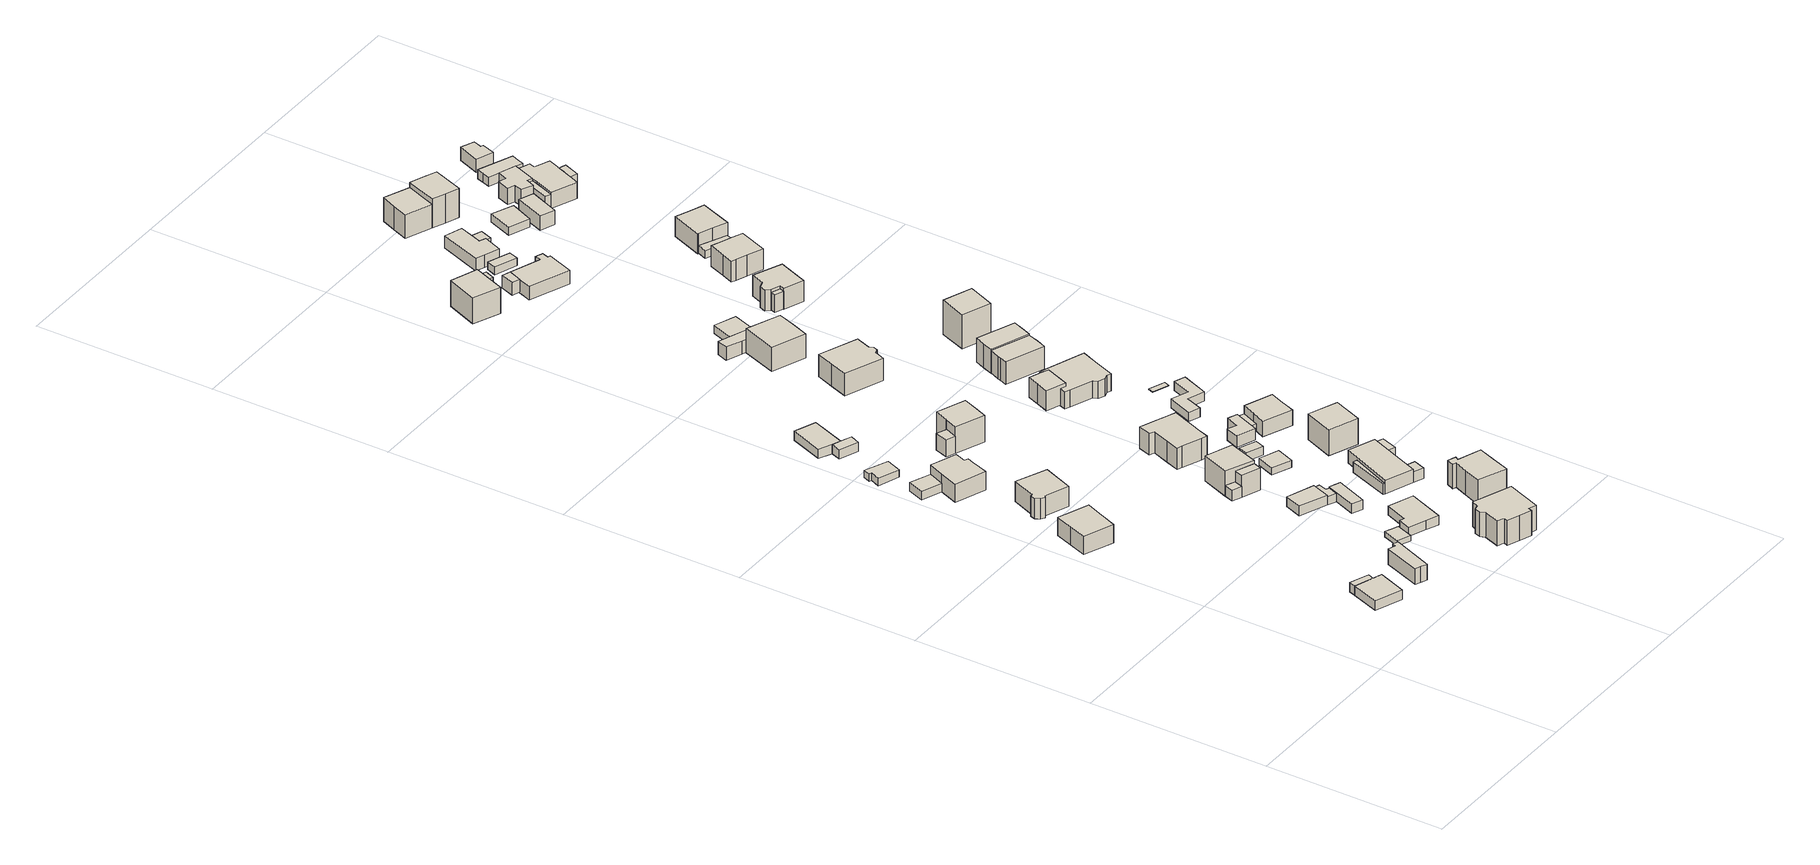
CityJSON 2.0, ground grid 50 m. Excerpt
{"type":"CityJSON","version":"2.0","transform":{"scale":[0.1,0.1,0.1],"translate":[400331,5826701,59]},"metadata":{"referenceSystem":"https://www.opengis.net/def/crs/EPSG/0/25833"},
"CityObjects":{
"building1":{"type":"Building","attributes":{"Gemeindeschluessel":"11000011","function":"31001_1010"},"address":[{"country":"Germany","locality":"Berlin","thoroughfareNumber":"119","thoroughfareName":"Straße 5"}],"children":["building1-1","building1-2"]},
"building1-1":{"type":"BuildingPart","attributes":{"BezugspunktDach":"2200","measuredHeight":2.69,"storeysAboveGround":1},"parents":["building1"],"geometry":[{"type":"MultiSurface","lod":"1","boundaries":[[[0,1,2,3]],[[4,5,6,7]],[[4,7,3,2]],[[5,4,8,9,1]],[[6,5,1,0]],[[7,6,0,3]],[[2,9,8,4]]]}]},
"building1-2":{"type":"BuildingPart","attributes":{"BezugspunktDach":"2200","measuredHeight":2.69,"storeysAboveGround":1},"parents":["building1"],"geometry":[{"type":"Solid","lod":"1","boundaries":[[[[9,10,11,2]],[[12,13,8,4]],[[12,4,2,11]],[[13,12,11,10]],[[8,13,10,9]],[[4,8,9,2]]]]}]},
"building2":{"type":"Building","attributes":{"Gemeindeschluessel":"11000011","BezugspunktDach":"2200","function":"31001_1010","measuredHeight":7,"storeysAboveGround":1},"address":[{"country":"Germany","locality":"Berlin","thoroughfareNumber":"112","thoroughfareName":"Straße 5"}],"geometry":[{"type":"Solid","lod":"1","boundaries":[[[[14,15,16,17,18,19]],[[20,21,22,23,24,25]],[[20,25,19,18]],[[21,20,18,17]],[[22,21,17,16]],[[23,22,16,15]],[[24,23,15,14]],[[25,24,14,19]]]]}]},
"building3":{"type":"Building","attributes":{"Gemeindeschluessel":"11000011","BezugspunktDach":"2200","function":"31001_2143","measuredHeight":5.03,"storeysAboveGround":1},"address":[{"country":"Germany","locality":"Berlin","thoroughfareNumber":"119 (1)","thoroughfareName":"Straße 5"}],"geometry":[{"type":"Solid","lod":"1","boundaries":[[[[26,27,28,29,30,31,32,33]],[[34,35,36,37,38,39,40,41]],[[34,41,33,32]],[[35,34,32,31]],[[36,35,31,30]],[[37,36,30,29]],[[38,37,29,28]],[[39,38,28,27]],[[40,39,27,26]],[[41,40,26,33]]]]}]},
"building4":{"type":"Building","attributes":{"Gemeindeschluessel":"11000011","BezugspunktDach":"2200","function":"51009_1610","measuredHeight":2.5,"storeysAboveGround":0},"address":[{"country":"Germany","locality":"Berlin"}],"geometry":[{"type":"Solid","lod":"1","boundaries":[[[[42,43,44,45]],[[46,47,48,49]],[[46,49,45,44]],[[47,46,44,43]],[[48,47,43,42]],[[49,48,42,45]]]]}]},
"building5":{"type":"Building","attributes":{"Gemeindeschluessel":"11000011","BezugspunktDach":"2200","function":"31001_1010","measuredHeight":5.73,"storeysAboveGround":1},"address":[{"country":"Germany","locality":"Berlin","thoroughfareNumber":"110","thoroughfareName":"Straße 5"}],"geometry":[{"type":"Solid","lod":"1","boundaries":[[[[50,51,52,53,54,55,56,57,58]],[[59,60,61,62,63,64,65,66,67]],[[59,67,58,57]],[[60,59,57,56]],[[61,60,56,55]],[[62,61,55,54]],[[63,62,54,53]],[[64,63,53,52]],[[65,64,52,51]],[[66,65,51,50]],[[67,66,50,58]]]]}]},
"building6":{"type":"Building","attributes":{"Gemeindeschluessel":"11000011","BezugspunktDach":"2200","function":"31001_2143","measuredHeight":2.18,"storeysAboveGround":1},"address":[{"country":"Germany","locality":"Berlin","thoroughfareNumber":"106 (3)","thoroughfareName":"Straße 5"}],"geometry":[{"type":"Solid","lod":"1","boundaries":[[[[68,69,70,71,72,73]],[[74,75,76,77,78,79]],[[74,79,73,72]],[[75,74,72,71]],[[76,75,71,70]],[[77,76,70,69]],[[78,77,69,68]],[[79,78,68,73]]]]}]},
"building7":{"type":"Building","attributes":{"Gemeindeschluessel":"11000011","BezugspunktDach":"2200","function":"31001_1010","measuredHeight":6.72,"storeysAboveGround":2},"address":[{"country":"Germany","locality":"Berlin","thoroughfareNumber":"108","thoroughfareName":"Straße 5"}],"geometry":[{"type":"Solid","lod":"1","boundaries":[[[[80,81,82,83,84,85,86,87]],[[48,47,88,89,90,91,92,93]],[[48,93,87,86]],[[47,48,86,85]],[[88,47,85,84]],[[89,88,84,83]],[[90,89,83,82]],[[91,90,82,81]],[[92,91,81,80]],[[93,92,80,87]]]]}]},
"building8":{"type":"Building","attributes":{"Gemeindeschluessel":"11000011","BezugspunktDach":"2200","function":"51009_1610","measuredHeight":3.22,"storeysAboveGround":0},"address":[{"country":"Germany","locality":"Berlin"}],"geometry":[{"type":"Solid","lod":"1","boundaries":[[[[94,95,96,97]],[[88,98,90,89]],[[88,89,97,96]],[[98,88,96,95]],[[90,98,95,94]],[[89,90,94,97]]]]}]},
"building9":{"type":"Building","attributes":{"Gemeindeschluessel":"11000011","BezugspunktDach":"2200","function":"31001_2463","measuredHeight":2.65,"storeysAboveGround":1},"address":[{"country":"Germany","locality":"Berlin","thoroughfareNumber":"104 (3)","thoroughfareName":"Straße 5"}],"geometry":[{"type":"Solid","lod":"1","boundaries":[[[[99,100,101,102,103]],[[104,105,106,107,108]],[[104,108,103,102]],[[105,104,102,101]],[[106,105,101,100]],[[107,106,100,99]],[[108,107,99,103]]]]}]},
"building10":{"type":"Building","attributes":{"Gemeindeschluessel":"11000011","BezugspunktDach":"2200","function":"31001_2143","measuredHeight":2.06,"storeysAboveGround":1},"address":[{"country":"Germany","locality":"Berlin","thoroughfareNumber":"114 (1)","thoroughfareName":"Straße 6"}],"geometry":[{"type":"Solid","lod":"1","boundaries":[[[[109,110,111,112,113]],[[114,115,116,117,118]],[[114,118,113,112]],[[115,114,112,111]],[[116,115,111,110]],[[117,116,110,109]],[[118,117,109,113]]]]}]},
"building11":{"type":"Building","attributes":{"Gemeindeschluessel":"11000011","BezugspunktDach":"2200","function":"31001_2143","measuredHeight":2.64,"storeysAboveGround":1},"address":[{"country":"Germany","locality":"Berlin","thoroughfareNumber":"104","thoroughfareName":"Straße 5"}],"geometry":[{"type":"Solid","lod":"1","boundaries":[[[[102,101,119,120,121]],[[122,123,105,104,124]],[[122,124,121,120]],[[123,122,120,119]],[[105,123,119,101]],[[104,105,101,102]],[[124,104,102,121]]]]}]},
"building12":{"type":"Building","attributes":{"Gemeindeschluessel":"11000011","BezugspunktDach":"2200","function":"51009_1610","measuredHeight":6.2,"storeysAboveGround":0},"address":[{"country":"Germany","locality":"Berlin"}],"geometry":[{"type":"Solid","lod":"1","boundaries":[[[[125,126,127,128]],[[129,130,131,132]],[[129,132,128,127]],[[130,129,127,126]],[[131,130,126,125]],[[132,131,125,128]]]]}]},
"building13":{"type":"Building","attributes":{"Gemeindeschluessel":"11000011","BezugspunktDach":"2200","function":"51009_1610","measuredHeight":3.1,"storeysAboveGround":0},"address":[{"country":"Germany","locality":"Berlin"}],"geometry":[{"type":"Solid","lod":"1","boundaries":[[[[133,134,135,136]],[[137,138,139,140]],[[137,140,136,135]],[[138,137,135,134]],[[139,138,134,133]],[[140,139,133,136]]]]}]},
"building14":{"type":"Building","attributes":{"Gemeindeschluessel":"11000011","BezugspunktDach":"2200","function":"31001_1312","measuredHeight":3.42,"storeysAboveGround":1},"address":[{"country":"Germany","locality":"Berlin","thoroughfareNumber":"115","thoroughfareName":"Straße 5"}],"geometry":[{"type":"Solid","lod":"1","boundaries":[[[[141,142,143,144]],[[145,146,147,148]],[[145,148,144,143]],[[146,145,143,142]],[[147,146,142,141]],[[148,147,141,144]]]]}]},
"building15":{"type":"Building","attributes":{"Gemeindeschluessel":"11000011","BezugspunktDach":"2200","function":"31001_2143","measuredHeight":4.23,"storeysAboveGround":1},"address":[{"country":"Germany","locality":"Berlin","thoroughfareNumber":"114 (2)","thoroughfareName":"Straße 6"}],"geometry":[{"type":"Solid","lod":"1","boundaries":[[[[149,150,151,152,153,154,155,156]],[[157,158,159,160,161,162,163,164]],[[157,164,156,155]],[[158,157,155,154]],[[159,158,154,153]],[[160,159,153,152]],[[161,160,152,151]],[[162,161,151,150]],[[163,162,150,149]],[[164,163,149,156]]]]}]},
"building16":{"type":"Building","attributes":{"Gemeindeschluessel":"11000011","BezugspunktDach":"2200","function":"31001_1010","measuredHeight":10.06,"storeysAboveGround":1},"address":[{"country":"Germany","locality":"Berlin","thoroughfareNumber":"116","thoroughfareName":"Straße 6"}],"geometry":[{"type":"Solid","lod":"1","boundaries":[[[[165,166,167,168,169,170,171,172,173,174,175,176,177,178]],[[179,180,181,182,183,184,185,186,187,188,189,190,191,192]],[[179,192,178,177]],[[180,179,177,176]],[[181,180,176,175]],[[182,181,175,174]],[[183,182,174,173]],[[184,183,173,172]],[[185,184,172,171]],[[186,185,171,170]],[[187,186,170,169]],[[188,187,169,168]],[[189,188,168,167]],[[190,189,167,166]],[[191,190,166,165]],[[192,191,165,178]]]]}]},
"building17":{"type":"Building","attributes":{"Gemeindeschluessel":"11000011","BezugspunktDach":"2200","function":"31001_2143","measuredHeight":2.3,"storeysAboveGround":1},"address":[{"country":"Germany","locality":"Berlin","thoroughfareNumber":"115 (1)","thoroughfareName":"Straße 5"}],"geometry":[{"type":"Solid","lod":"1","boundaries":[[[[193,194,195,196,197,198]],[[146,199,200,201,202,147]],[[146,147,198,197]],[[199,146,197,196]],[[200,199,196,195]],[[201,200,195,194]],[[202,201,194,193]],[[147,202,193,198]]]]}]},
"building18":{"type":"Building","attributes":{"Gemeindeschluessel":"11000011","BezugspunktDach":"2200","function":"31001_2143","measuredHeight":2.88,"storeysAboveGround":1},"address":[{"country":"Germany","locality":"Berlin","thoroughfareNumber":"112 (2)","thoroughfareName":"Straße 6"}],"geometry":[{"type":"Solid","lod":"1","boundaries":[[[[203,204,205,206,207]],[[201,208,209,210,211]],[[201,211,207,206]],[[208,201,206,205]],[[209,208,205,204]],[[210,209,204,203]],[[211,210,203,207]]]]}]},
"building19":{"type":"Building","attributes":{"Gemeindeschluessel":"11000011","function":"31001_1010"},"address":[{"country":"Germany","locality":"Berlin","thoroughfareNumber":"113","thoroughfareName":"Straße 5"}],"children":["building19-1","building19-2"]},
"building19-1":{"type":"BuildingPart","attributes":{"BezugspunktDach":"2200","measuredHeight":7.96,"storeysAboveGround":2},"parents":["building19"],"geometry":[{"type":"MultiSurface","lod":"1","boundaries":[[[212,213,214,215]],[[216,217,218,137]],[[216,137,215,214]],[[217,216,214,213]],[[218,217,213,212]],[[137,218,138,219,220,212,215]],[[220,219,138,218]]]}]},
"building19-2":{"type":"BuildingPart","attributes":{"BezugspunktDach":"2200","measuredHeight":6.3,"storeysAboveGround":2},"parents":["building19"],"geometry":[{"type":"Solid","lod":"1","boundaries":[[[[221,220,219,222]],[[138,218,223,139]],[[138,139,222,219]],[[218,138,219,220]],[[223,218,220,221]],[[139,223,221,222]]]]}]},
"building20":{"type":"Building","attributes":{"Gemeindeschluessel":"11000011","function":"31001_1010"},"address":[{"country":"Germany","locality":"Berlin","thoroughfareNumber":"106","thoroughfareName":"Straße 5"}],"children":["building20-1","building20-2"]},
"building20-1":{"type":"BuildingPart","attributes":{"BezugspunktDach":"2200","measuredHeight":8.95,"storeysAboveGround":2},"parents":["building20"],"geometry":[{"type":"MultiSurface","lod":"1","boundaries":[[[224,225,226,227,228,229,230]],[[130,231,232,233,234,235,131]],[[130,131,230,229]],[[231,130,229,228]],[[232,231,228,227]],[[236,237,238,232,227,226]],[[234,233,226,225]],[[235,234,225,224]],[[131,235,224,230]],[[239,233,238,237,236]]]}]},
"building20-2":{"type":"BuildingPart","attributes":{"BezugspunktDach":"2200","measuredHeight":1.47,"storeysAboveGround":2},"parents":["building20"],"geometry":[{"type":"Solid","lod":"1","boundaries":[[[[236,240,241,237]],[[242,243,233,238]],[[242,238,237,241]],[[243,242,241,240]],[[233,243,240,236]],[[238,233,236,237]]]]}]},
"building21":{"type":"Building","attributes":{"Gemeindeschluessel":"11000011","BezugspunktDach":"2200","function":"31001_1010","measuredHeight":9.64,"storeysAboveGround":1},"address":[{"country":"Germany","locality":"Berlin","thoroughfareNumber":"111","thoroughfareName":"Straße 5"}],"geometry":[{"type":"Solid","lod":"1","boundaries":[[[[244,245,246,247,248,249,250,251,252,253,254,255]],[[256,257,258,259,260,261,262,263,264,265,266,267]],[[256,267,255,254]],[[257,256,254,253]],[[258,257,253,252]],[[259,258,252,251]],[[260,259,251,250]],[[261,260,250,249]],[[262,261,249,248]],[[263,262,248,247]],[[264,263,247,246]],[[265,264,246,245]],[[266,265,245,244]],[[267,266,244,255]]]]}]},
"building22":{"type":"Building","attributes":{"Gemeindeschluessel":"11000011","BezugspunktDach":"2200","function":"31001_2143","measuredHeight":1.95,"storeysAboveGround":1},"address":[{"country":"Germany","locality":"Berlin","thoroughfareNumber":"113 (1)","thoroughfareName":"Straße 5"}],"geometry":[{"type":"Solid","lod":"1","boundaries":[[[[268,269,270,271]],[[272,273,274,275]],[[272,275,271,270]],[[273,272,270,269]],[[274,273,269,268]],[[275,274,268,271]]]]}]},
"building23":{"type":"Building","attributes":{"Gemeindeschluessel":"11000011","BezugspunktDach":"2200","function":"31001_2463","measuredHeight":2.34,"storeysAboveGround":1},"address":[{"country":"Germany","locality":"Berlin","thoroughfareNumber":"113 (2)","thoroughfareName":"Straße 5"}],"geometry":[{"type":"Solid","lod":"1","boundaries":[[[[276,277,278,279]],[[280,281,282,283]],[[280,283,279,278]],[[281,280,278,277]],[[282,281,277,276]],[[283,282,276,279]]]]}]},
"building24":{"type":"Building","attributes":{"Gemeindeschluessel":"11000011","BezugspunktDach":"2200","function":"31001_1010","measuredHeight":9.36,"storeysAboveGround":1},"address":[{"country":"Germany","locality":"Berlin","thoroughfareNumber":"114","thoroughfareName":"Straße 6"}],"geometry":[{"type":"Solid","lod":"1","boundaries":[[[[284,285,286,287,288,289,290,291,292,293]],[[294,295,296,297,298,299,300,301,302,303]],[[294,303,293,292]],[[295,294,292,291]],[[296,295,291,290]],[[297,296,290,289]],[[298,297,289,288]],[[299,298,288,287]],[[300,299,287,286]],[[301,300,286,285]],[[302,301,285,284]],[[303,302,284,293]]]]}]},
"building25":{"type":"Building","attributes":{"Gemeindeschluessel":"11000011","function":"31001_1010"},"address":[{"country":"Germany","locality":"Berlin","thoroughfareNumber":"112","thoroughfareName":"Straße 6"}],"children":["building25-1","building25-2","building25-3","building25-4"]},
"building25-1":{"type":"BuildingPart","attributes":{"BezugspunktDach":"2200","measuredHeight":4.62,"storeysAboveGround":1},"parents":["building25"],"geometry":[{"type":"MultiSurface","lod":"1","boundaries":[[[304,305,306,307]],[[308,309,310,311]],[[308,312,313,314,311,307,306]],[[309,308,306,305]],[[310,315,316,317,309,305,304],[318,310,319,320]],[[311,310,304,307]],[[311,314,313,312]],[[309,317,316,315]],[[319,310,318,320]]]}]},
"building25-2":{"type":"BuildingPart","attributes":{"BezugspunktDach":"2200","measuredHeight":3.01,"storeysAboveGround":1},"parents":["building25"],"geometry":[{"type":"MultiSurface","lod":"1","boundaries":[[[314,313,321,322]],[[323,312,311,324]],[[323,324,322,321]],[[312,323,321,313]],[[324,311,314,322]],[[311,312,313,314,325]]]}]},
"building25-3":{"type":"BuildingPart","attributes":{"BezugspunktDach":"2200","measuredHeight":3.01,"storeysAboveGround":1},"parents":["building25"],"geometry":[{"type":"Solid","lod":"1","boundaries":[[[[326,327,317,316]],[[309,328,329,315]],[[328,309,317,327]],[[329,328,327,326]],[[315,329,326,316]],[[316,317,309,315]]]]}]},
"building25-4":{"type":"BuildingPart","attributes":{"BezugspunktDach":"2200","measuredHeight":3.01,"storeysAboveGround":1},"parents":["building25"],"geometry":[{"type":"Solid","lod":"1","boundaries":[[[[330,331,320,319]],[[318,332,333,310]],[[318,310,319,320]],[[332,318,320,331]],[[333,332,331,330]],[[310,333,330,319]]]]}]},
"building26":{"type":"Building","attributes":{"Gemeindeschluessel":"11000011","BezugspunktDach":"2200","function":"31001_1010","measuredHeight":7.8,"storeysAboveGround":1},"address":[{"country":"Germany","locality":"Berlin","thoroughfareNumber":"102","thoroughfareName":"Straße 5"}],"geometry":[{"type":"Solid","lod":"1","boundaries":[[[[334,335,336,337,338,339,340,341,342]],[[343,344,345,346,347,348,349,350,351]],[[343,351,342,341]],[[344,343,341,340]],[[345,344,340,339]],[[346,345,339,338]],[[347,346,338,337]],[[348,347,337,336]],[[349,348,336,335]],[[350,349,335,334]],[[351,350,334,342]]]]}]},
"building27":{"type":"Building","attributes":{"Gemeindeschluessel":"11000011","BezugspunktDach":"2200","function":"31001_2463","measuredHeight":3.33,"storeysAboveGround":1},"address":[{"country":"Germany","locality":"Berlin","thoroughfareNumber":"111 (1)","thoroughfareName":"Straße 5"}],"geometry":[{"type":"Solid","lod":"1","boundaries":[[[[352,353,354,355,356,357]],[[358,359,360,361,362,363]],[[358,363,357,356]],[[359,358,356,355]],[[360,359,355,354]],[[361,360,354,353]],[[362,361,353,352]],[[363,362,352,357]]]]}]},
"building28":{"type":"Building","attributes":{"Gemeindeschluessel":"11000011","BezugspunktDach":"2200","function":"31001_1010","measuredHeight":8.6,"storeysAboveGround":1},"address":[{"country":"Germany","locality":"Berlin","thoroughfareNumber":"91","thoroughfareName":"Straße 4"}],"geometry":[{"type":"Solid","lod":"1","boundaries":[[[[364,365,366,367]],[[368,369,370,371]],[[368,371,367,366]],[[369,368,366,365]],[[370,369,365,364]],[[371,370,364,367]]]]}]},
"building29":{"type":"Building","attributes":{"Gemeindeschluessel":"11000011","BezugspunktDach":"2200","function":"31001_2463","measuredHeight":4.71,"storeysAboveGround":1},"address":[{"country":"Germany","locality":"Berlin","thoroughfareNumber":"100 (1)","thoroughfareName":"Straße 5"}],"geometry":[{"type":"Solid","lod":"1","boundaries":[[[[372,373,374,375,376,377]],[[378,379,380,381,382,383]],[[378,383,377,376]],[[379,378,376,375]],[[380,379,375,374]],[[381,380,374,373]],[[382,381,373,372]],[[383,382,372,377]]]]}]},
"building30":{"type":"Building","attributes":{"Gemeindeschluessel":"11000011","BezugspunktDach":"2200","function":"31001_2463","measuredHeight":6.94,"storeysAboveGround":1},"address":[{"country":"Germany","locality":"Berlin","thoroughfareNumber":"107 (2)","thoroughfareName":"Straße 5"}],"geometry":[{"type":"Solid","lod":"1","boundaries":[[[[384,385,386,387,388,389,390]],[[391,392,393,394,395,396,397]],[[391,397,390,389]],[[392,391,389,388]],[[393,392,388,387]],[[394,393,387,386]],[[395,394,386,385]],[[396,395,385,384]],[[397,396,384,390]]]]}]},
"building31":{"type":"Building","attributes":{"Gemeindeschluessel":"11000011","BezugspunktDach":"2200","function":"31001_1010","measuredHeight":7.55,"storeysAboveGround":2},"address":[{"country":"Germany","locality":"Berlin","thoroughfareNumber":"100","thoroughfareName":"Straße 5"}],"geometry":[{"type":"Solid","lod":"1","boundaries":[[[[398,399,400,401,402]],[[403,404,405,406,407]],[[403,407,402,401]],[[404,403,401,400]],[[405,404,400,399]],[[406,405,399,398]],[[407,406,398,402]]]]}]},
"building32":{"type":"Building","attributes":{"Gemeindeschluessel":"11000011","BezugspunktDach":"2200","function":"31001_1010","measuredHeight":8.51,"storeysAboveGround":2},"address":[{"country":"Germany","locality":"Berlin","thoroughfareNumber":"110A","thoroughfareName":"Straße 6"}],"geometry":[{"type":"Solid","lod":"1","boundaries":[[[[408,409,410,411]],[[412,413,414,415]],[[412,415,411,410]],[[413,412,410,409]],[[414,413,409,408]],[[415,414,408,411]]]]}]},
"building33":{"type":"Building","attributes":{"Gemeindeschluessel":"11000011","BezugspunktDach":"2200","function":"51009_1610","measuredHeight":2.12,"storeysAboveGround":0},"address":[{"country":"Germany","locality":"Berlin"}],"geometry":[{"type":"Solid","lod":"1","boundaries":[[[[416,417,418,419]],[[420,421,422,423]],[[420,423,419,418]],[[421,420,418,417]],[[422,421,417,416]],[[423,422,416,419]]]]}]},
"building34":{"type":"Building","attributes":{"Gemeindeschluessel":"11000011","BezugspunktDach":"2200","function":"31001_2143","measuredHeight":5.49,"storeysAboveGround":1},"address":[{"country":"Germany","locality":"Berlin","thoroughfareNumber":"108 (1)","thoroughfareName":"Straße 6"}],"geometry":[{"type":"Solid","lod":"1","boundaries":[[[[424,425,426,427,428,429]],[[430,421,431,432,433,434]],[[430,434,429,428]],[[421,430,428,427]],[[431,421,427,426]],[[432,431,426,425]],[[433,432,425,424]],[[434,433,424,429]]]]}]},
"building35":{"type":"Building","attributes":{"Gemeindeschluessel":"11000011","BezugspunktDach":"2200","function":"31001_1010","measuredHeight":6.92,"storeysAboveGround":1},"address":[{"country":"Germany","locality":"Berlin","thoroughfareNumber":"107","thoroughfareName":"Straße 5"}],"geometry":[{"type":"Solid","lod":"1","boundaries":[[[[435,436,437,438,439,440,441,442,443,444,445,446,447,448,449,450,451]],[[452,396,394,393,453,454,455,456,457,458,459,460,461,462,463,464,465]],[[452,465,451,450]],[[396,452,450,449]],[[394,396,449,448]],[[393,394,448,447]],[[453,393,447,446]],[[454,453,446,445]],[[455,454,445,444]],[[456,455,444,443]],[[457,456,443,442]],[[458,457,442,441]],[[459,458,441,440]],[[460,459,440,439]],[[461,460,439,438]],[[462,461,438,437]],[[463,462,437,436]],[[464,463,436,435]],[[465,464,435,451]]]]}]},
"building36":{"type":"Building","attributes":{"Gemeindeschluessel":"11000011","BezugspunktDach":"2200","function":"31001_1313","measuredHeight":2.3,"storeysAboveGround":1},"address":[{"country":"Germany","locality":"Berlin","thoroughfareNumber":"98 (1)","thoroughfareName":"Straße 5"}],"geometry":[{"type":"Solid","lod":"1","boundaries":[[[[466,467,468,469]],[[470,471,472,473]],[[470,473,469,468]],[[471,470,468,467]],[[472,471,467,466]],[[473,472,466,469]]]]}]},
"building37":{"type":"Building","attributes":{"Gemeindeschluessel":"11000011","BezugspunktDach":"2200","function":"51009_1610","measuredHeight":3.57,"storeysAboveGround":0},"address":[{"country":"Germany","locality":"Berlin"}],"geometry":[{"type":"Solid","lod":"1","boundaries":[[[[474,475,476,477]],[[478,479,480,481]],[[478,481,477,476]],[[479,478,476,475]],[[480,479,475,474]],[[481,480,474,477]]]]}]},
"building38":{"type":"Building","attributes":{"Gemeindeschluessel":"11000011","BezugspunktDach":"2200","function":"31001_1312","measuredHeight":2.61,"storeysAboveGround":1},"address":[{"country":"Germany","locality":"Berlin","thoroughfareNumber":"109","thoroughfareName":"Straße 5"}],"geometry":[{"type":"Solid","lod":"1","boundaries":[[[[482,483,484,485,486,487,488,489]],[[490,491,492,493,494,495,496,497]],[[490,497,489,488]],[[491,490,488,487]],[[492,491,487,486]],[[493,492,486,485]],[[494,493,485,484]],[[495,494,484,483]],[[496,495,483,482]],[[497,496,482,489]]]]}]},
"building39":{"type":"Building","attributes":{"Gemeindeschluessel":"11000011","BezugspunktDach":"2200","function":"31001_2463","measuredHeight":2.03,"storeysAboveGround":1},"address":[{"country":"Germany","locality":"Berlin","thoroughfareNumber":"91 (1)","thoroughfareName":"Straße 4"}],"geometry":[{"type":"Solid","lod":"1","boundaries":[[[[498,499,500,501]],[[502,503,504,505]],[[502,505,501,500]],[[503,502,500,499]],[[504,503,499,498]],[[505,504,498,501]]]]}]},
"building40":{"type":"Building","attributes":{"Gemeindeschluessel":"11000011","BezugspunktDach":"2200","function":"31001_1010","measuredHeight":8.56,"storeysAboveGround":1},"address":[{"country":"Germany","locality":"Berlin","thoroughfareNumber":"105A","thoroughfareName":"Straße 5"}],"geometry":[{"type":"Solid","lod":"1","boundaries":[[[[506,507,508,509,510,511,512,513]],[[514,515,516,517,518,519,520,521]],[[514,521,513,512]],[[515,514,512,511]],[[516,515,511,510]],[[517,516,510,509]],[[518,517,509,508]],[[519,518,508,507]],[[520,519,507,506]],[[521,520,506,513]]]]}]},
"building41":{"type":"Building","attributes":{"Gemeindeschluessel":"11000011","BezugspunktDach":"2200","function":"31001_1010","measuredHeight":3.94,"storeysAboveGround":2},"address":[{"country":"Germany","locality":"Berlin","thoroughfareNumber":"35","thoroughfareName":"Straße 1"}],"geometry":[{"type":"Solid","lod":"1","boundaries":[[[[522,523,524,525,526,527,475,474,528]],[[529,530,531,532,533,534,535,536,537]],[[529,537,528,474]],[[530,529,474,475]],[[531,530,475,527]],[[532,531,527,526]],[[533,532,526,525]],[[534,533,525,524]],[[535,534,524,523]],[[536,535,523,522]],[[537,536,522,528]]]]}]},
"building42":{"type":"Building","attributes":{"Gemeindeschluessel":"11000011","BezugspunktDach":"2200","function":"31001_2143","measuredHeight":0.099,"storeysAboveGround":1},"address":[{"country":"Germany","locality":"Berlin","thoroughfareNumber":"109 (1)","thoroughfareName":"Straße 5"}],"geometry":[{"type":"Solid","lod":"1","boundaries":[[[[538,539,540,541]],[[542,543,544,545]],[[542,545,541,540]],[[543,542,540,539]],[[544,543,539,538]],[[545,544,538,541]]]]}]},
"building43":{"type":"Building","attributes":{"Gemeindeschluessel":"11000011","BezugspunktDach":"2200","function":"31001_1010","measuredHeight":8.77,"storeysAboveGround":1},"address":[{"country":"Germany","locality":"Berlin","thoroughfareNumber":"105","thoroughfareName":"Straße 5"}],"geometry":[{"type":"Solid","lod":"1","boundaries":[[[[546,547,548,549,550,551]],[[552,553,554,555,556,557]],[[552,557,551,550]],[[553,552,550,549]],[[554,553,549,548]],[[555,554,548,547]],[[556,555,547,546]],[[557,556,546,551]]]]}]},
"building44":{"type":"Building","attributes":{"Gemeindeschluessel":"11000011","BezugspunktDach":"2200","function":"31001_2143","measuredHeight":2.12,"storeysAboveGround":1},"address":[{"country":"Germany","locality":"Berlin","thoroughfareNumber":"89 (2)","thoroughfareName":"Straße 4"}],"geometry":[{"type":"Solid","lod":"1","boundaries":[[[[558,559,560,561]],[[562,563,564,565]],[[562,565,561,560]],[[563,562,560,559]],[[564,563,559,558]],[[565,564,558,561]]]]}]},
"building45":{"type":"Building","attributes":{"Gemeindeschluessel":"11000011","BezugspunktDach":"2200","function":"51009_1610","measuredHeight":5.05,"storeysAboveGround":0},"address":[{"country":"Germany","locality":"Berlin"}],"geometry":[{"type":"Solid","lod":"1","boundaries":[[[[566,567,568,569]],[[570,571,572,573]],[[570,573,569,568]],[[571,570,568,567]],[[572,571,567,566]],[[573,572,566,569]]]]}]},
"building46":{"type":"Building","attributes":{"Gemeindeschluessel":"11000011","BezugspunktDach":"2200","function":"31001_1010","measuredHeight":3.99,"storeysAboveGround":1},"address":[{"country":"Germany","locality":"Berlin","thoroughfareNumber":"89","thoroughfareName":"Straße 4"}],"geometry":[{"type":"Solid","lod":"1","boundaries":[[[[574,575,576,577,578,579,580,581]],[[582,583,584,585,586,587,588,589]],[[582,589,581,580]],[[583,582,580,579]],[[584,583,579,578]],[[585,584,578,577]],[[586,585,577,576]],[[587,586,576,575]],[[588,587,575,574]],[[589,588,574,581]]]]}]},
"building47":{"type":"Building","attributes":{"Gemeindeschluessel":"11000011","BezugspunktDach":"2200","function":"31001_1010","measuredHeight":9.8,"storeysAboveGround":2},"address":[{"country":"Germany","locality":"Berlin","thoroughfareNumber":"103","thoroughfareName":"Straße 5"}],"geometry":[{"type":"Solid","lod":"1","boundaries":[[[[590,591,592,593]],[[594,595,596,597]],[[594,597,593,592]],[[595,594,592,591]],[[596,595,591,590]],[[597,596,590,593]]]]}]},
"building48":{"type":"Building","attributes":{"Gemeindeschluessel":"11000011","BezugspunktDach":"2200","function":"31001_1010","measuredHeight":7.88,"storeysAboveGround":1},"address":[{"country":"Germany","locality":"Berlin","thoroughfareNumber":"98","thoroughfareName":"Straße 5"}],"geometry":[{"type":"Solid","lod":"1","boundaries":[[[[598,599,600,601,602,603,604,605,606,607,608]],[[609,610,611,612,613,614,615,616,617,618,619]],[[609,619,608,607]],[[610,609,607,606]],[[611,610,606,605]],[[612,611,605,604]],[[613,612,604,603]],[[614,613,603,602]],[[615,614,602,601]],[[616,615,601,600]],[[617,616,600,599]],[[618,617,599,598]],[[619,618,598,608]]]]}]},
"building49":{"type":"Building","attributes":{"Gemeindeschluessel":"11000011","BezugspunktDach":"2200","function":"51009_1610","measuredHeight":3.3,"storeysAboveGround":0},"address":[{"country":"Germany","locality":"Berlin"}],"geometry":[{"type":"Solid","lod":"1","boundaries":[[[[620,621,622,623,624]],[[584,625,626,586,585]],[[584,585,624,623]],[[625,584,623,622]],[[626,625,622,621]],[[586,626,621,620]],[[585,586,620,624]]]]}]},
"building50":{"type":"Building","attributes":{"Gemeindeschluessel":"11000011","BezugspunktDach":"2200","function":"31001_1010","measuredHeight":8.71,"storeysAboveGround":1},"address":[{"country":"Germany","locality":"Berlin","thoroughfareNumber":"87","thoroughfareName":"Straße 4"}],"geometry":[{"type":"Solid","lod":"1","boundaries":[[[[627,628,629,630,631,632]],[[633,634,635,636,637,638]],[[633,638,632,631]],[[634,633,631,630]],[[635,634,630,629]],[[636,635,629,628]],[[637,636,628,627]],[[638,637,627,632]]]]}]},
"building51":{"type":"Building","attributes":{"Gemeindeschluessel":"11000011","BezugspunktDach":"2200","function":"31001_1010","measuredHeight":8.88,"storeysAboveGround":1},"address":[{"country":"Germany","locality":"Berlin","thoroughfareNumber":"96","thoroughfareName":"Straße 5"}],"geometry":[{"type":"Solid","lod":"1","boundaries":[[[[639,640,641,642,643,644,645,646,647]],[[648,649,650,651,652,653,654,655,656]],[[648,656,647,646]],[[649,648,646,645]],[[650,649,645,644]],[[651,650,644,643]],[[652,651,643,642]],[[653,652,642,641]],[[654,653,641,640]],[[655,654,640,639]],[[656,655,639,647]]]]}]},
"building52":{"type":"Building","attributes":{"Gemeindeschluessel":"11000011","BezugspunktDach":"2200","function":"31001_1010","measuredHeight":9.36,"storeysAboveGround":1},"address":[{"country":"Germany","locality":"Berlin","thoroughfareNumber":"87A","thoroughfareName":"Straße 4"}],"geometry":[{"type":"Solid","lod":"1","boundaries":[[[[657,658,659,660,661,662]],[[635,663,664,665,666,637]],[[635,637,662,661]],[[663,635,661,660]],[[664,663,660,659]],[[665,664,659,658]],[[666,665,658,657]],[[637,666,657,662]]]]}]},
"building53":{"type":"Building","attributes":{"Gemeindeschluessel":"11000011","BezugspunktDach":"2200","function":"31001_2463","measuredHeight":2.29,"storeysAboveGround":1},"address":[{"country":"Germany","locality":"Berlin","thoroughfareNumber":"89 (1)","thoroughfareName":"Straße 4"}],"geometry":[{"type":"Solid","lod":"1","boundaries":[[[[667,668,669,670]],[[671,672,673,674]],[[671,674,670,669]],[[672,671,669,668]],[[673,672,668,667]],[[674,673,667,670]]]]}]},
"building54":{"type":"Building","attributes":{"Gemeindeschluessel":"11000011","BezugspunktDach":"2200","function":"51009_1611","measuredHeight":2.26,"storeysAboveGround":0},"address":[{"country":"Germany","locality":"Berlin"}],"geometry":[{"type":"Solid","lod":"1","boundaries":[[[[675,676,677,678]],[[679,680,681,682]],[[679,682,678,677]],[[680,679,677,676]],[[681,680,676,675]],[[682,681,675,678]]]]}]},
"building55":{"type":"Building","attributes":{"Gemeindeschluessel":"11000011","BezugspunktDach":"2200","function":"31001_2143","measuredHeight":4.46,"storeysAboveGround":1},"address":[{"country":"Germany","locality":"Berlin","thoroughfareNumber":"85 (2)","thoroughfareName":"Birkholzer Weg"}],"geometry":[{"type":"Solid","lod":"1","boundaries":[[[[683,684,685,686,687]],[[688,689,690,691,692]],[[688,692,687,686]],[[689,688,686,685]],[[690,689,685,684]],[[691,690,684,683]],[[692,691,683,687]]]]}]},
"building56":{"type":"Building","attributes":{"Gemeindeschluessel":"11000011","BezugspunktDach":"2200","function":"31001_1010","measuredHeight":7.17,"storeysAboveGround":1},"address":[{"country":"Germany","locality":"Berlin","thoroughfareNumber":"94","thoroughfareName":"Straße 5"}],"geometry":[{"type":"Solid","lod":"1","boundaries":[[[[693,694,695,696,697,698,699]],[[700,701,702,703,704,705,706]],[[700,706,699,698]],[[701,700,698,697]],[[702,701,697,696]],[[703,702,696,695]],[[704,703,695,694]],[[705,704,694,693]],[[706,705,693,699]]]]}]},
"building57":{"type":"Building","attributes":{"Gemeindeschluessel":"11000011","BezugspunktDach":"2200","function":"31001_2143","measuredHeight":5.98,"storeysAboveGround":1},"address":[{"country":"Germany","locality":"Berlin","thoroughfareNumber":"85 (1)","thoroughfareName":"Birkholzer Weg"}],"geometry":[{"type":"Solid","lod":"1","boundaries":[[[[707,708,709,710,711,712,713,714,715,716,717]],[[718,719,720,721,722,723,724,725,726,727,728]],[[718,728,717,716]],[[719,718,716,715]],[[720,719,715,714]],[[721,720,714,713]],[[722,721,713,712]],[[723,722,712,711]],[[724,723,711,710]],[[725,724,710,709]],[[726,725,709,708]],[[727,726,708,707]],[[728,727,707,717]]]]}]},
"building58":{"type":"Building","attributes":{"Gemeindeschluessel":"11000011","function":"31001_1010"},"address":[{"country":"Germany","locality":"Berlin","thoroughfareNumber":"85","thoroughfareName":"Birkholzer Weg"}],"children":["building58-1","building58-2","building58-3"]},
"building58-1":{"type":"BuildingPart","attributes":{"BezugspunktDach":"2200","measuredHeight":5.38,"storeysAboveGround":1},"parents":["building58"],"geometry":[{"type":"MultiSurface","lod":"1","boundaries":[[[729,730,731,732,733,734,735,736,737,738,739,740,741]],[[742,723,722,743,744,745,746,747,748,749,750,751,752]],[[753,754,741,740]],[[723,755,753,742,740,739]],[[722,723,739,738]],[[743,722,738,737]],[[744,743,737,736]],[[745,744,736,735]],[[746,745,735,734]],[[747,746,734,733]],[[756,757,733,732]],[[749,758,756,748,732,731]],[[750,749,731,730]],[[751,750,730,729]],[[752,751,729,741]],[[742,752,754,753]],[[742,753,755,723,759]],[[748,747,757,756]],[[760,748,756,758,749]]]}]},
"building58-2":{"type":"BuildingPart","attributes":{"BezugspunktDach":"2200","measuredHeight":4.19,"storeysAboveGround":1},"parents":["building58"],"geometry":[{"type":"MultiSurface","lod":"1","boundaries":[[[761,762,763,764,757,758]],[[747,746,765,766,750,749]],[[746,747,757,764]],[[765,746,764,763]],[[766,765,763,762]],[[750,766,762,761]],[[749,750,761,758]],[[748,756,757,747,767]],[[749,758,756,748]]]}]},
"building58-3":{"type":"BuildingPart","attributes":{"BezugspunktDach":"2200","measuredHeight":4.19,"storeysAboveGround":1},"parents":["building58"],"geometry":[{"type":"MultiSurface","lod":"1","boundaries":[[[754,755,768,769,770]],[[725,724,723,752,771]],[[725,771,770,769]],[[724,725,769,768]],[[723,724,768,755]],[[771,752,754,770]],[[742,753,754,752]],[[723,755,753,742]]]}]},
"building59":{"type":"Building","attributes":{"Gemeindeschluessel":"11000011","BezugspunktDach":"2200","function":"31001_2463","measuredHeight":2.86,"storeysAboveGround":1},"address":[{"country":"Germany","locality":"Berlin","thoroughfareNumber":"85 (4)","thoroughfareName":"Birkholzer Weg"}],"geometry":[{"type":"Solid","lod":"1","boundaries":[[[[772,773,774,775,776,777]],[[778,779,780,781,782,783]],[[778,783,777,776]],[[779,778,776,775]],[[780,779,775,774]],[[781,780,774,773]],[[782,781,773,772]],[[783,782,772,777]]]]}]},
"building60":{"type":"Building","attributes":{"Gemeindeschluessel":"11000011","BezugspunktDach":"2200","function":"31001_2143","measuredHeight":3.84,"storeysAboveGround":1},"address":[{"country":"Germany","locality":"Berlin","thoroughfareNumber":"91 (1)","thoroughfareName":"Birkholzer Weg"}],"geometry":[{"type":"Solid","lod":"1","boundaries":[[[[784,785,786,787,788,789]],[[790,791,792,793,794,795]],[[790,795,789,788]],[[791,790,788,787]],[[792,791,787,786]],[[793,792,786,785]],[[794,793,785,784]],[[795,794,784,789]]]]}]}
},
"vertices":[
[276,116,39],[306,194,39],[229,220,39],[201,144,39],[229,220,12],[306,194,12],[276,116,12],[201,144,12],[281,202,12],[281,202,39],
[288,219,39],[236,239,39],[236,239,12],[288,219,12],
[112,831,60],[132,879,60],[151,927,60],[66,960,60],[48,912,60],[30,863,60],[48,912,8],[66,960,8],[151,927,8],[132,879,8],[112,831,8],[30,863,8],
[363,119,57],[379,112,57],[423,223,57],[409,229,57],[404,219,57],[402,220,57],[385,226,57],[347,125,57],[385,226,12],[402,220,12],[404,219,12],[409,229,12],[423,223,12],[379,112,12],[363,119,12],[347,125,12],
[71,1293,35],[89,1337,35],[32,1360,35],[15,1314,35],[32,1360,10],[89,1337,10],[71,1293,10],[15,1314,10],
[104,1033,66],[114,1027,66],[119,1032,66],[185,1006,66],[218,1089,66],[134,1125,66],[108,1060,66],[101,1059,66],[97,1045,66],[101,1059,8],[108,1060,8],[134,1125,8],[218,1089,8],[185,1006,8],[119,1032,8],[114,1027,8],[104,1033,8],[97,1045,8],
[68,1413,32],[85,1455,32],[21,1482,32],[14,1463,32],[20,1460,32],[9,1434,32],[20,1460,11],[14,1463,11],[21,1482,11],[85,1455,11],[68,1413,11],[9,1434,11],
[136,1210,62],[153,1258,62],[160,1276,62],[149,1280,62],[160,1310,62],[89,1337,62],[71,1293,62],[50,1241,62],[160,1310,10],[149,1280,10],[160,1276,10],[153,1258,10],[136,1210,10],[50,1241,10],
[160,1276,43],[172,1305,43],[160,1310,43],[149,1280,43],[172,1305,10],
[108,1555,37],[120,1582,37],[90,1594,37],[66,1602,37],[56,1575,37],[66,1602,11],[90,1594,11],[120,1582,11],[108,1555,11],[56,1575,11],
[499,236,28],[516,283,28],[498,290,28],[480,298,28],[462,251,28],[480,298,13],[498,290,13],[516,283,13],[499,236,13],[462,251,13],
[125,1687,37],[66,1710,37],[31,1619,37],[66,1710,11],[125,1687,11],[31,1619,11],
[229,1357,58],[244,1391,58],[216,1403,58],[204,1367,58],[216,1403,10],[244,1391,10],[229,1357,10],[204,1367,10],
[441,679,41],[449,704,41],[424,715,41],[415,690,41],[424,715,10],[449,704,10],[441,679,10],[415,690,10],
[523,489,39],[541,539,39],[465,567,39],[447,520,39],[465,567,11],[541,539,11],[523,489,11],[447,520,11],
[561,232,38],[595,219,38],[634,317,38],[599,330,38],[565,343,38],[540,281,38],[527,286,38],[514,251,38],[527,286,12],[540,281,12],[565,343,12],[599,330,12],[634,317,12],[595,219,12],[561,232,12],[514,251,12],
[611,43,85],[607,31,85],[641,18,85],[674,6,85],[678,17,85],[700,9,85],[736,104,85],[683,124,85],[630,145,85],[620,125,85],[608,123,85],[603,107,85],[608,93,85],[592,50,85],[608,93,14],[603,107,14],[608,123,14],[620,125,14],[630,145,14],[683,124,14],[736,104,14],[700,9,14],[678,17,14],[674,6,14],[641,18,14],[607,31,14],[611,43,14],[592,50,14],
[547,479,34],[558,506,34],[549,510,34],[556,533,34],[541,539,34],[523,489,34],[556,533,11],[549,510,11],[558,506,11],[547,479,11],
[554,408,38],[588,494,38],[573,500,38],[558,506,38],[524,420,38],[573,500,11],[588,494,11],[554,408,11],[524,420,11],
[500,683,82],[528,763,82],[453,792,82],[424,715,82],[453,792,10],[528,763,10],[500,683,10],[449,704,73],[500,683,73],
[492,660,73],[441,679,73],[492,660,10],
[309,1325,85],[324,1362,85],[339,1400,85],[260,1431,85],[245,1394,85],[244,1391,85],[229,1357,85],[245,1394,10],[260,1431,10],[339,1400,10],[324,1362,10],[309,1325,10],[339,1400,25],[275,1425,25],[275,1425,10],[339,1400,19],
[347,1418,25],[282,1444,25],[282,1444,10],[347,1418,10],
[474,870,70],[527,849,70],[542,844,70],[555,879,70],[587,962,70],[572,968,70],[519,989,70],[488,1001,70],[476,966,70],[490,959,70],[473,912,70],[459,875,70],[473,912,9],[490,959,9],[476,966,9],[488,1001,9],[519,989,9],[572,968,9],[587,962,9],[555,879,9],[542,844,9],[527,849,9],[474,870,9],[459,875,9],
[614,650,31],[633,699,31],[579,720,31],[560,671,31],[579,720,11],[633,699,11],[614,650,11],[560,671,11],
[622,736,35],[632,762,35],[586,781,35],[576,754,35],[586,781,11],[632,762,11],[622,736,11],[576,754,11],
[794,155,85],[811,203,85],[829,251,85],[764,274,85],[770,284,85],[748,292,85],[739,272,85],[749,269,85],[733,232,85],[715,186,85],[733,232,16],[749,269,16],[739,272,16],[748,292,16],[770,284,16],[764,274,16],[829,251,16],[811,203,16],[794,155,16],[715,186,16],
[714,368,51],[773,516,51],[700,544,51],[636,398,51],[700,544,13],[773,516,13],[714,368,13],[636,398,13],[685,509,13],[685,509,43],[636,398,43],[755,472,13],[755,472,43],[773,516,43],[727,400,13],[714,368,43],[727,400,43],
[673,513,43],[631,400,43],[673,513,13],[631,400,13],[636,398,23],
[780,462,43],[796,507,43],[796,507,13],[780,462,13],
[742,357,43],[754,390,43],[754,390,13],[742,357,13],
[405,1676,70],[415,1705,70],[426,1708,70],[432,1721,70],[426,1732,70],[441,1773,70],[335,1815,70],[317,1766,70],[299,1717,70],[317,1766,6],[335,1815,6],[441,1773,6],[426,1732,6],[432,1721,6],[426,1708,6],[415,1705,6],[405,1676,6],[299,1717,6],
[668,788,43],[695,857,43],[669,867,43],[655,832,43],[630,843,43],[616,808,43],[630,843,10],[655,832,10],[669,867,10],[695,857,10],[668,788,10],[616,808,10],
[134,2590,94],[169,2679,94],[95,2706,94],[60,2621,94],[95,2706,20],[169,2679,20],[134,2590,20],[60,2621,20],
[310,2017,50],[347,2004,50],[359,2033,50],[318,2048,50],[277,2063,50],[266,2034,50],[277,2063,12],[318,2048,12],[359,2033,12],[347,2004,12],[310,2017,12],[266,2034,12],
[550,1251,71],[563,1284,71],[576,1317,71],[560,1324,71],[523,1338,71],[510,1305,71],[497,1272,71],[510,1305,14],[523,1338,14],[560,1324,14],[576,1317,14],[563,1284,14],[550,1251,14],[497,1272,14],
[378,1880,81],[396,1927,81],[413,1975,81],[320,2012,81],[285,1916,81],[320,2012,12],[413,1975,12],[396,1927,12],[378,1880,12],[285,1916,12],
[784,571,85],[815,650,85],[736,682,85],[704,603,85],[736,682,11],[815,650,11],[784,571,11],[704,603,11],
[698,805,33],[719,853,33],[703,859,33],[684,811,33],[703,859,12],[719,853,12],[698,805,12],[684,811,12],
[766,746,56],[781,785,56],[796,823,56],[719,853,56],[703,816,56],[686,779,56],[703,816,12],[796,823,12],[781,785,12],[766,746,12],[686,779,12],
[542,1233,63],[603,1209,63],[608,1197,63],[628,1189,63],[641,1194,63],[653,1189,63],[662,1211,63],[673,1241,63],[684,1270,63],[693,1292,63],[582,1332,63],[567,1337,63],[560,1324,63],[576,1317,63],[550,1251,63],[534,1258,63],[527,1239,63],[534,1258,14],[567,1337,14],[582,1332,14],[693,1292,14],[684,1270,14],[673,1241,14],[662,1211,14],[653,1189,14],[641,1194,14],[628,1189,14],[608,1197,14],[603,1209,14],[542,1233,14],[527,1239,14],
[386,2033,35],[409,2099,35],[349,2122,35],[325,2058,35],[349,2122,12],[409,2099,12],[386,2033,12],[325,2058,12],
[233,2599,59],[247,2636,59],[224,2644,59],[211,2607,59],[224,2644,23],[247,2636,23],[233,2599,23],[211,2607,23],
[681,954,34],[698,1000,34],[745,983,34],[774,1057,34],[744,1068,34],[724,1016,34],[677,1034,34],[651,967,34],[677,1034,8],[724,1016,8],[744,1068,8],[774,1057,8],[745,983,8],[698,1000,8],[681,954,8],[651,967,8],
[229,2673,40],[240,2700,40],[186,2721,40],[176,2695,40],[186,2721,20],[240,2700,20],[229,2673,20],[176,2695,20],
[647,1375,78],[658,1403,78],[661,1412,78],[668,1431,78],[563,1472,78],[551,1444,78],[548,1435,78],[540,1416,78],[548,1435,13],[551,1444,13],[563,1472,13],[668,1431,13],[661,1412,13],[658,1403,13],[647,1375,13],[540,1416,13],
[331,2521,59],[358,2594,59],[350,2596,59],[356,2614,59],[336,2622,59],[331,2605,59],[219,2564,59],[233,2599,20],[247,2636,20],[331,2605,20],[336,2622,20],[356,2614,20],[350,2596,20],[358,2594,20],[331,2521,20],[219,2564,20],
[752,1089,10],[759,1105,10],[714,1122,10],[708,1106,10],[714,1122,9],[759,1105,9],[752,1089,9],[708,1106,9],
[668,1431,81],[679,1459,81],[690,1487,81],[585,1528,81],[574,1500,81],[563,1472,81],[574,1500,12],[585,1528,12],[690,1487,12],[679,1459,12],[668,1431,12],[563,1472,12],
[331,2671,40],[340,2697,40],[279,2720,40],[269,2694,40],[279,2720,18],[340,2697,18],[331,2671,18],[269,2694,18],
[523,2037,66],[528,2050,66],[503,2059,66],[498,2046,66],[503,2059,16],[528,2050,16],[523,2037,16],[498,2046,16],
[282,2731,54],[323,2716,54],[344,2768,54],[326,2775,54],[338,2809,54],[349,2840,54],[300,2857,54],[257,2741,54],[300,2857,19],[349,2840,19],[338,2809,19],[326,2775,19],[344,2768,19],[323,2716,19],[282,2731,19],[257,2741,19],
[695,1559,108],[725,1632,108],[645,1662,108],[617,1589,108],[645,1662,10],[725,1632,10],[695,1559,10],[617,1589,10],
[503,2059,74],[528,2050,74],[523,2037,74],[578,2015,74],[584,2031,74],[610,2097,74],[532,2130,74],[517,2094,74],[517,2093,74],[500,2088,74],[494,2072,74],[500,2088,14],[517,2093,14],[517,2094,14],[532,2130,14],[610,2097,14],[584,2031,14],[578,2015,14],[523,2037,14],[528,2050,14],[503,2059,14],[494,2072,14],
[344,2768,49],[358,2763,49],[370,2797,49],[338,2809,49],[326,2775,49],[370,2797,19],[358,2763,19],
[356,2929,87],[372,2971,87],[388,3013,87],[318,3042,87],[300,3000,87],[283,2958,87],[300,3000,19],[318,3042,19],[388,3013,19],[372,2971,19],[356,2929,19],[283,2958,19],
[568,2201,73],[599,2189,73],[643,2172,73],[672,2250,73],[643,2262,73],[616,2272,73],[586,2284,73],[568,2238,73],[555,2206,73],[568,2238,14],[586,2284,14],[616,2272,14],[643,2262,14],[672,2250,14],[643,2172,14],[599,2189,14],[568,2201,14],[555,2206,14],
[393,2914,102],[430,2900,102],[461,2984,102],[425,2999,102],[388,3013,102],[356,2929,102],[425,2999,19],[461,2984,19],[430,2900,19],[393,2914,19],
[488,2736,41],[516,2801,41],[456,2826,41],[430,2759,41],[456,2826,18],[516,2801,18],[488,2736,18],[430,2759,18],
[683,2282,37],[690,2306,37],[616,2339,37],[605,2313,37],[616,2339,15],[690,2306,15],[683,2282,15],[605,2313,15],
[528,2691,60],[561,2773,60],[541,2781,60],[520,2789,60],[488,2707,60],[520,2789,19],[541,2781,19],[561,2773,19],[528,2691,19],[488,2707,19],
[616,2339,71],[654,2324,71],[694,2307,71],[727,2395,71],[687,2410,71],[648,2426,71],[614,2340,71],[648,2426,14],[687,2410,14],[727,2395,14],[694,2307,14],[654,2324,14],[616,2339,14],[614,2340,14],
[556,2823,68],[549,2801,68],[581,2787,68],[590,2810,68],[605,2805,68],[624,2857,68],[628,2868,68],[582,2885,68],[571,2858,68],[550,2865,68],[537,2831,68],[550,2865,21],[571,2858,21],[582,2885,21],[628,2868,21],[624,2857,21],[605,2805,21],[590,2810,21],[581,2787,21],[549,2801,21],[556,2823,21],[537,2831,21],
[650,2707,67],[663,2738,67],[663,2739,67],[671,2759,67],[680,2783,67],[681,2782,67],[692,2812,67],[651,2829,67],[656,2845,67],[624,2857,67],[605,2805,67],[599,2788,67],[579,2734,67],[599,2788,21],[656,2845,21],[651,2829,21],[692,2812,21],[681,2782,21],[680,2783,21],[671,2759,21],[663,2739,21],[663,2738,21],[650,2707,21],[579,2734,21],[599,2788,62],[579,2734,62],[605,2805,62],[671,2759,62],[680,2783,62],[663,2739,62],[604,2803,21],[668,2753,21],
[663,2738,62],[687,2730,62],[704,2774,62],[681,2782,62],[704,2774,21],[687,2730,21],[676,2771,21],
[590,2810,62],[581,2787,62],[563,2741,62],[563,2741,21],
[672,2876,48],[679,2894,48],[686,2913,48],[591,2951,48],[584,2931,48],[577,2911,48],[584,2931,22],[591,2951,22],[686,2913,22],[679,2894,22],[672,2876,22],[577,2911,22],
[656,2949,62],[669,2986,62],[661,2989,62],[670,3012,62],[633,3027,62],[609,2967,62],[633,3027,24],[670,3012,24],[661,2989,24],[669,2986,24],[656,2949,24],[609,2967,24]
]}
